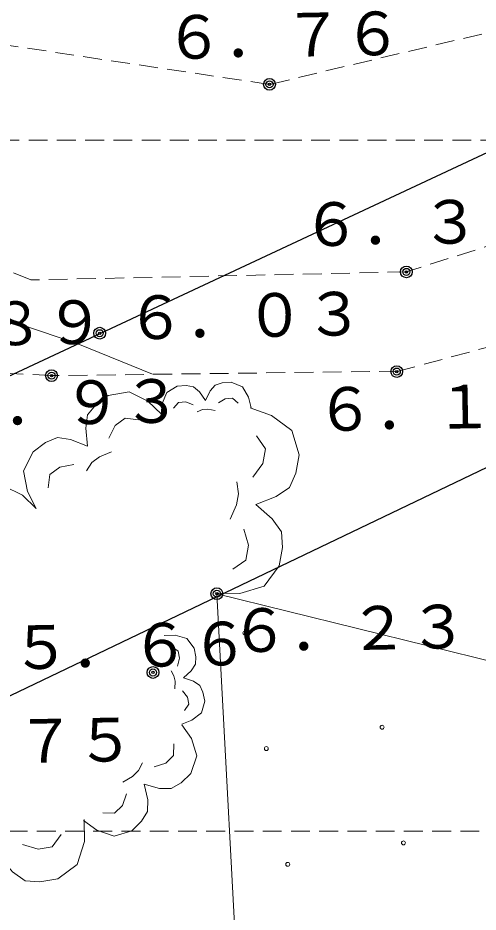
# Model space of a CAD drawing. Units: millimetres on the paper. Extents: x -947 to 759, y -3980 to 320.
# Drawn here: x -193 to -163.7, y -1560.1 to -1503.1 of the extents above; entities that cross this region are included whole.
import ezdxf
from ezdxf.enums import TextEntityAlignment as Align

# ---------------------------------------------------------------- set-up
doc = ezdxf.new("R2010")
doc.units = ezdxf.units.MM
doc.linetypes.add('DASHED1', pattern=[1.8, 1.2, -0.6])
doc.layers.add('0-1', color=7, linetype='Continuous', lineweight=9)
doc.layers.add('9-5', color=7, linetype='DASHED1', lineweight=9)
doc.layers.add('0-2', color=4, linetype='Continuous')
doc.layers.add('6-3', color=5, linetype='Continuous')
doc.styles.add('ＭＳ ゴシック', font='')
doc.styles.get('ＭＳ ゴシック').set_extended_font_data('MS Gothic')

msp = doc.modelspace()

# ---------------------------------------------------------------- linework, layer by layer
at = {"layer": '0-1', "linetype": 'DASHED1'}
for p, q in [((-143.266, -1511.354), (-168.221, -1519.303)), ((-192.159, -1519.818), (-199.503, -1516.836)), ((-168.221, -1519.303), (-192.159, -1519.818)), ((-168.836, -1525.656), (-147.396, -1519.907)), ((-190.84, -1525.913), (-197.488, -1525.573)), ((-168.752, -1525.634), (-190.84, -1525.913))]:
    msp.add_line(p, q, dxfattribs=at)
at = {"layer": '0-1'}
msp.add_line((-180.303, -1539.816), (-145.744, -1548.349), dxfattribs=at)
at = {"layer": '0-1', "linetype": 'DASHED1'}
msp.add_lwpolyline([(-143.706, -1502.12), (-154.665, -1502.062), (-176.947, -1507.35), (-218.972, -1501.069), (-244.936, -1499.178), (-265.937, -1491.82)], dxfattribs=at)
at = {"layer": '0-1'}
for points in [[(-184.398, -1525.831), (-189.173, -1523.891), (-194.106, -1522.204), (-196.9, -1521.059), (-199.735, -1520.088), (-201.187, -1519.744), (-201.938, -1519.619), (-203.445, -1519.463), (-205.454, -1519.549), (-206.877, -1519.874), (-208.038, -1520.095)], [(-183.842, -1528.396), (-183.779, -1527.699), (-183.488, -1526.985), (-182.826, -1526.589), (-182.253, -1526.545), (-181.785, -1526.625), (-181.415, -1526.943), (-181.027, -1527.49), (-180.727, -1526.89), (-180.409, -1526.52), (-179.959, -1526.37), (-179.386, -1526.327), (-178.672, -1526.619), (-178.275, -1527.28), (-178.108, -1527.96)], [(-191.82, -1534.379), (-192.38, -1533.299), (-192.62, -1531.979), (-192.02, -1530.779), (-191.22, -1530.179), (-190.46, -1529.859), (-189.62, -1529.979), (-188.54, -1530.419), (-188.66, -1529.259), (-188.54, -1528.419), (-188.02, -1527.779), (-187.22, -1527.179), (-185.9, -1526.939), (-184.7, -1527.539), (-183.82, -1528.379)], [(-183.065, -1527.991), (-182.747, -1527.621), (-182.289, -1527.586), (-181.813, -1527.78)], [(-180.207, -1527.658), (-179.766, -1527.394), (-179.307, -1527.359), (-178.937, -1527.677)], [(-181.548, -1528.221), (-181.213, -1528.08), (-180.869, -1528.054), (-180.402, -1528.134)], [(-178.189, -1527.966), (-176.814, -1528.455), (-175.522, -1529.417), (-175.066, -1530.961), (-175.277, -1532.142), (-175.682, -1533.045), (-176.517, -1533.627), (-177.825, -1534.126), (-176.77, -1535.045), (-176.188, -1535.88), (-176.12, -1536.867), (-176.331, -1538.049), (-177.292, -1539.34), (-178.836, -1539.796), (-180.296, -1539.779)], [(-187.18, -1529.899), (-186.78, -1529.099), (-186.14, -1528.619), (-185.3, -1528.739)], [(-177.775, -1529.746), (-177.193, -1530.581), (-177.362, -1531.526), (-178.003, -1532.387)], [(-188.62, -1531.979), (-188.26, -1531.459), (-187.78, -1531.099), (-187.02, -1530.779)], [(-191.06, -1533.059), (-190.94, -1532.219), (-190.3, -1531.739), (-189.42, -1531.579)], [(-179.032, -1532.691), (-178.922, -1533.442), (-179.049, -1534.151), (-179.453, -1535.054)], [(-199.821, -1540.378), (-200.381, -1539.298), (-200.621, -1537.978), (-200.021, -1536.778), (-199.221, -1536.178), (-198.461, -1535.858), (-197.621, -1535.978), (-196.541, -1536.418), (-196.66, -1535.258), (-196.54, -1534.418), (-196.02, -1533.778), (-195.22, -1533.178), (-193.9, -1532.939), (-192.7, -1533.539), (-191.82, -1534.379)], [(-178.593, -1535.695), (-178.289, -1536.724), (-178.457, -1537.67), (-179.292, -1538.252)], [(-180.303, -1539.816), (-178.746, -1568.851), (-158.641, -1574.253), (-151.611, -1564.031)], [(-183.664, -1542.486), (-182.965, -1542.464), (-182.221, -1542.668), (-181.748, -1543.278), (-181.635, -1543.841), (-181.658, -1544.315), (-181.929, -1544.721), (-182.426, -1545.171), (-181.795, -1545.397), (-181.389, -1545.668), (-181.186, -1546.097), (-181.074, -1546.661), (-181.278, -1547.405), (-181.887, -1547.878), (-182.541, -1548.126)], [(-183.169, -1543.208), (-182.763, -1543.479), (-182.673, -1543.931), (-182.809, -1544.427)], [(-183.215, -1544.742), (-183.035, -1545.058), (-182.967, -1545.396), (-182.99, -1545.87)], [(-182.494, -1546.006), (-182.179, -1546.412), (-182.089, -1546.863), (-182.36, -1547.269)], [(-182.534, -1548.163), (-181.927, -1549.038), (-181.572, -1550.157), (-181.959, -1551.265), (-182.586, -1551.875), (-183.21, -1552.238), (-183.952, -1552.227), (-184.939, -1551.966), (-184.705, -1552.959), (-184.716, -1553.701), (-185.095, -1554.315), (-185.723, -1554.925), (-186.842, -1555.28), (-187.95, -1554.894), (-188.807, -1554.263)], [(-183.046, -1549.393), (-183.057, -1550.136), (-183.559, -1550.624), (-184.304, -1550.861)], [(-185.043, -1550.603), (-185.298, -1551.094), (-185.674, -1551.46), (-186.298, -1551.823)], [(-186.061, -1552.569), (-186.319, -1553.308), (-186.821, -1553.796), (-187.563, -1553.785)], [(-188.752, -1554.209), (-188.748, -1555.607), (-189.199, -1557.083), (-190.444, -1557.994), (-191.578, -1558.185), (-192.524, -1558.112), (-193.319, -1557.547), (-194.191, -1556.528), (-194.68, -1557.776), (-195.245, -1558.572), (-196.114, -1558.952), (-197.248, -1559.144), (-198.724, -1558.693), (-199.634, -1557.448), (-200.091, -1556.125)], [(-190.224, -1555.157), (-190.789, -1555.953), (-191.697, -1556.106), (-192.68, -1555.805)]]:
    msp.add_lwpolyline(points, dxfattribs=at)
for centre in [(-178.512, -1542.314), (-169.773, -1548.324), (-177.148, -1549.688), (-168.408, -1555.699), (-175.783, -1557.063)]:
    msp.add_circle(centre, 0.125, dxfattribs=at)
at = {"layer": '0-2'}
for centre, radius in [((-176.947, -1507.35), 0.375), ((-176.947, -1507.35), 0.225), ((-176.947, -1507.35), 0.075), ((-168.221, -1519.303), 0.375), ((-168.221, -1519.303), 0.225), ((-168.221, -1519.303), 0.075), ((-187.769, -1523.21), 0.375), ((-187.769, -1523.21), 0.225), ((-187.769, -1523.21), 0.075), ((-168.836, -1525.656), 0.375), ((-190.84, -1525.913), 0.375), ((-190.84, -1525.913), 0.225), ((-190.84, -1525.913), 0.075), ((-168.836, -1525.656), 0.225), ((-168.836, -1525.656), 0.075), ((-180.303, -1539.816), 0.375), ((-180.303, -1539.816), 0.225), ((-180.303, -1539.816), 0.075), ((-184.373, -1544.836), 0.375), ((-184.373, -1544.836), 0.225), ((-184.373, -1544.836), 0.075)]:
    msp.add_circle(centre, radius, dxfattribs=at)
at = {"layer": '6-3'}
for points in [[(-919.105, -1790.966), (-291.156, -1707.942), (-276.608, -1564.74), (-63.039, -1464.974), (-58.402, -1453.345), (-64.305, -1433.222), (-74.667, -1416.344), (-88.601, -1403.554), (-104.13, -1393.598), (-122.408, -1383.252), (-207.252, -1336.685)], [(-28.73, -1430.974), (-20.303, -1525.506), (-46.698, -1527.721), (-53.15, -1479.21), (-60.259, -1482.454), (-67.636, -1502.572), (-98.686, -1525.11), (-101.208, -1522.449), (-70.263, -1498.581), (-65.034, -1484.776), (-254.137, -1575.373), (-264.886, -1704.339), (-84.892, -1681.479), (13.252, -1714.309), (123.849, -1752.254), (253.519, -1796.285), (287.449, -1808.63)]]:
    msp.add_lwpolyline(points, dxfattribs=at)
at = {"layer": '9-5', "color": 4}
msp.add_line((-147.375, -1554.953), (-288.093, -1554.953), dxfattribs=at)
at = {"layer": '9-5'}
msp.add_lwpolyline([(-38.093, -1760.902), (-38.093, -1510.902), (-288.093, -1510.902)], dxfattribs=at)

# ---------------------------------------------------------------- texts
at = {"layer": '0-2', "style": 'ＭＳ ゴシック'}
for s, rotation, p in [('６．７６', 1.097, (-183.624, -1506.587)), ('６．３０', 1.096, (-174.88, -1518.521)), ('６．０３', 1.096, (-186.069, -1524.454)), ('５．８９', 1.097, (-202.612, -1524.991)), ('５．９３', 1.096, (-197.695, -1530.019)), ('６．１７', 1.096, (-173.992, -1530.297)), ('６．２３', 1.096, (-179.448, -1544.399)), ('５．６６', 1.097, (-193.375, -1545.479)), ('５．７５', 1.096, (-200.663, -1551.604))]:
    msp.add_text(s, height=2.786, rotation=rotation, dxfattribs=at).set_placement(p, align=Align.BOTTOM_LEFT)

doc.saveas('drawing.dxf')
